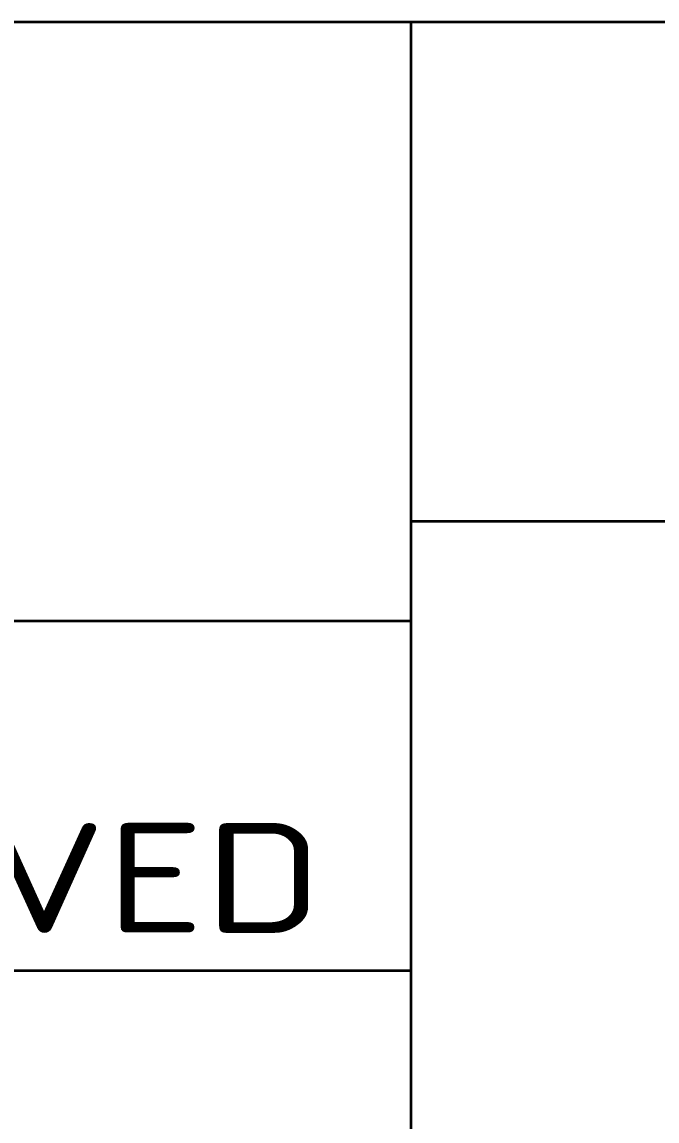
# Model space of a CAD drawing. Extents: x 23 to 417, y 3 to 294.
# Drawn here: x 329.96 to 342.69, y 28.22 to 50.24 of the extents above; entities that cross this region are included whole.
import ezdxf
from ezdxf.enums import TextEntityAlignment as Align

# ---------------------------------------------------------------- set-up
doc = ezdxf.new("R2010")
doc.units = 0
doc.layers.get('0').update_dxf_attribs({"lineweight": 13})
doc.layers.add('5', color=7, linetype='Continuous', lineweight=13)
doc.styles.get("Standard").update_dxf_attribs({"font": 'isocp.shx'})

msp = doc.modelspace()

# ---------------------------------------------------------------- linework, layer by layer
at = {"color": 7, "lineweight": 35}
for p, q in [((30.2375, 50.2375), (409.7625, 50.2375)), ((337.7625, 10.2375), (337.7625, 50.2375)), ((337.7625, 40.2375), (409.7625, 40.2375)), ((250.7625, 38.2375), (337.7625, 38.2375)), ((250.7625, 31.2375), (337.7625, 31.2375))]:
    msp.add_line(p, q, dxfattribs=at)

# ---------------------------------------------------------------- texts
at = {"layer": '5', "color": 7, "lineweight": 13, "width": 1.310676}
msp.add_text('APPROVED', height=2.2, dxfattribs=at).set_placement((317.5135, 31.9887), (335.9879, 31.9887), align=Align.FIT)

doc.saveas('drawing.dxf')
